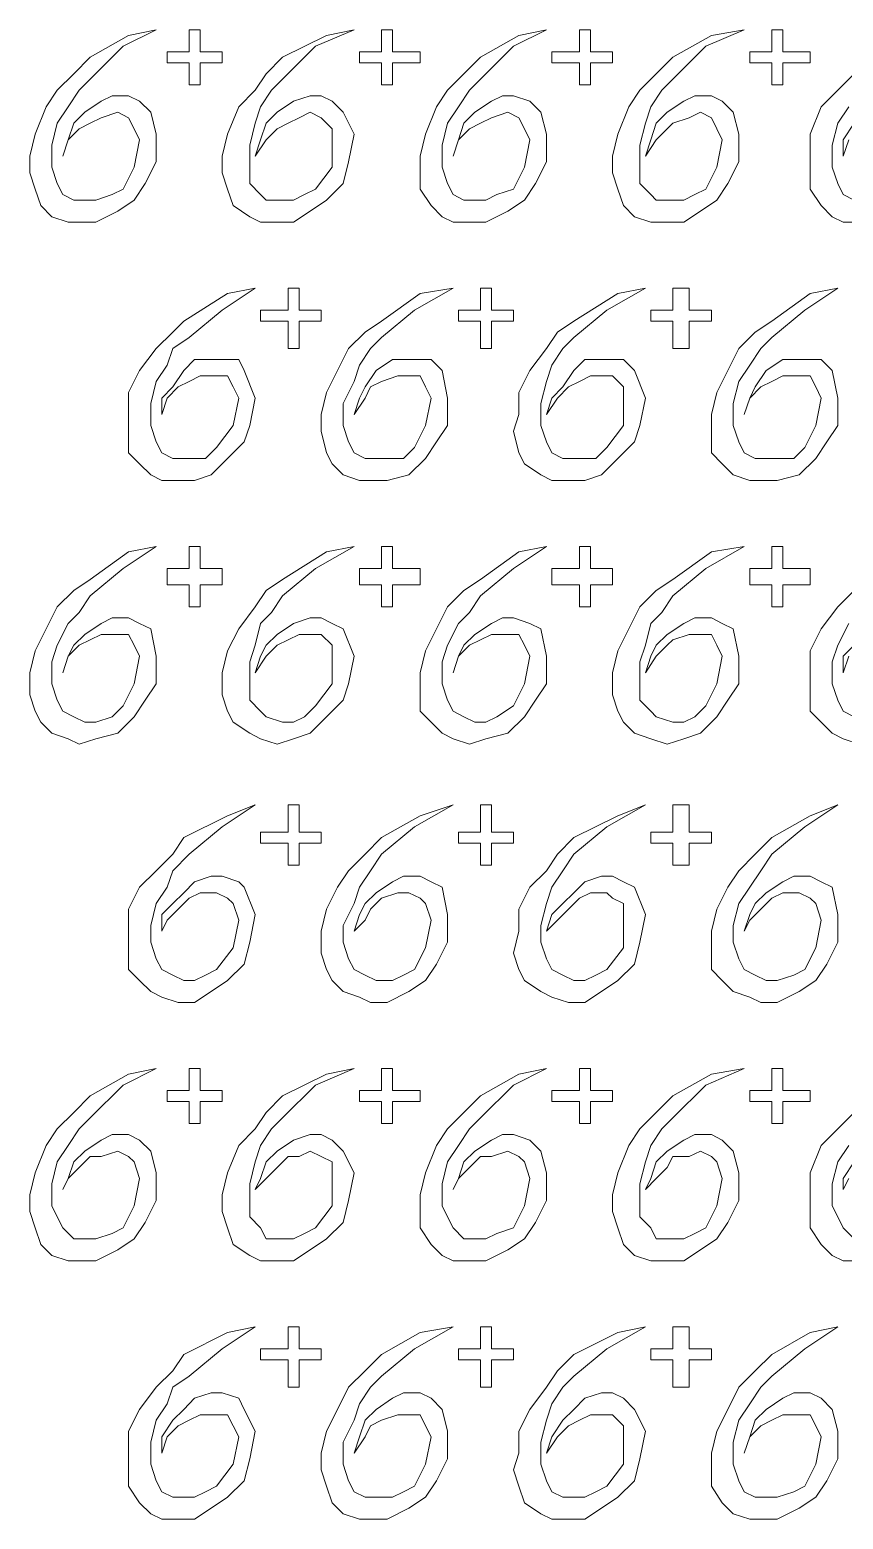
# Model space of a CAD drawing. Extents: x -66030 to 95157, y -13132 to 45879.
# Drawn here: x -8463 to -7885, y 25372 to 26431 of the extents above; entities that cross this region are included whole.
import ezdxf

# ---------------------------------------------------------------- set-up
doc = ezdxf.new("R2010")
doc.units = 0
doc.header["$LTSCALE"] = 100
doc.header["$MEASUREMENT"] = 0
doc.layers.get('0').update_dxf_attribs({"linetype": 'CONTINUOUS'})

msp = doc.modelspace()

# ---------------------------------------------------------------- linework, layer by layer
at = {"lineweight": 0}
for points in [[(-8439.4, 26340.8), (-8435.5, 26352.5), (-8427.7, 26360.3), (-8419.9, 26364.2), (-8412.1, 26368.1), (-8400.4, 26372.1), (-8392.6, 26368.1), (-8388.7, 26360.3), (-8384.8, 26352.5), (-8388.7, 26333), (-8396.5, 26317.4), (-8404.3, 26313.5), (-8416, 26309.6), (-8423.8, 26309.6), (-8431.6, 26309.6), (-8439.4, 26313.5), (-8443.3, 26321.3), (-8447.2, 26333), (-8447.2, 26348.6), (-8443.3, 26364.2), (-8435.5, 26376), (-8427.7, 26387.7), (-8419.9, 26395.5), (-8396.5, 26418.9), (-8373, 26430.6), (-8392.6, 26426.7), (-8419.9, 26411.1), (-8431.6, 26399.4), (-8443.3, 26387.7), (-8451.2, 26376), (-8459, 26356.4), (-8462.9, 26340.8), (-8462.9, 26329.1), (-8459, 26317.4), (-8455.1, 26305.7), (-8447.2, 26297.8), (-8435.5, 26293.9), (-8427.7, 26293.9), (-8416, 26293.9), (-8400.4, 26301.7), (-8388.7, 26309.6), (-8380.8, 26321.3), (-8373, 26336.9), (-8373, 26356.4), (-8376.9, 26372.1), (-8384.8, 26379.9), (-8392.6, 26383.8), (-8404.3, 26383.8), (-8412.1, 26379.9), (-8423.8, 26372.1), (-8431.6, 26364.2), (-8435.5, 26352.5), (-8439.4, 26340.8)], [(-8365.2, 26415), (-8357.4, 26415), (-8349.6, 26415), (-8349.6, 26422.8), (-8349.6, 26430.6), (-8345.7, 26430.6), (-8341.8, 26430.6), (-8341.8, 26422.8), (-8341.8, 26415), (-8334, 26415), (-8326.2, 26415), (-8326.2, 26411.1), (-8326.2, 26407.2), (-8334, 26407.2), (-8341.8, 26407.2), (-8341.8, 26399.4), (-8341.8, 26391.6), (-8345.7, 26391.6), (-8349.6, 26391.6), (-8349.6, 26399.4), (-8349.6, 26407.2), (-8357.4, 26407.2), (-8365.2, 26407.2), (-8365.2, 26411.1), (-8365.2, 26415)], [(-8302.7, 26340.8), (-8294.9, 26352.5), (-8287.1, 26360.3), (-8279.3, 26364.2), (-8271.5, 26368.1), (-8263.7, 26372.1), (-8255.9, 26368.1), (-8248, 26360.3), (-8248, 26352.5), (-8248, 26333), (-8259.8, 26317.4), (-8267.6, 26313.5), (-8275.4, 26309.6), (-8283.2, 26309.6), (-8294.9, 26309.6), (-8298.8, 26313.5), (-8306.6, 26321.3), (-8306.6, 26333), (-8306.6, 26348.6), (-8302.7, 26364.2), (-8298.8, 26376), (-8291, 26387.7), (-8283.2, 26395.5), (-8259.8, 26418.9), (-8232.4, 26430.6), (-8251.9, 26426.7), (-8283.2, 26411.1), (-8294.9, 26399.4), (-8302.7, 26387.7), (-8314.4, 26376), (-8322.3, 26356.4), (-8326.2, 26340.8), (-8326.2, 26329.1), (-8322.3, 26317.4), (-8318.3, 26305.7), (-8306.6, 26297.8), (-8298.8, 26293.9), (-8287.1, 26293.9), (-8275.4, 26293.9), (-8263.7, 26301.7), (-8251.9, 26309.6), (-8240.2, 26321.3), (-8236.3, 26336.9), (-8232.4, 26356.4), (-8240.2, 26372.1), (-8248, 26379.9), (-8255.9, 26383.8), (-8263.7, 26383.8), (-8275.4, 26379.9), (-8287.1, 26372.1), (-8294.9, 26364.2), (-8298.8, 26352.5), (-8302.7, 26340.8)], [(-8228.5, 26415), (-8220.7, 26415), (-8212.9, 26415), (-8212.9, 26422.8), (-8212.9, 26430.6), (-8209, 26430.6), (-8205.1, 26430.6), (-8205.1, 26422.8), (-8205.1, 26415), (-8193.4, 26415), (-8185.5, 26415), (-8185.5, 26411.1), (-8185.5, 26407.2), (-8193.4, 26407.2), (-8205.1, 26407.2), (-8205.1, 26399.4), (-8205.1, 26391.6), (-8209, 26391.6), (-8212.9, 26391.6), (-8212.9, 26399.4), (-8212.9, 26407.2), (-8220.7, 26407.2), (-8228.5, 26407.2), (-8228.5, 26411.1), (-8228.5, 26415)], [(-8162.1, 26340.8), (-8158.2, 26352.5), (-8150.4, 26360.3), (-8142.6, 26364.2), (-8134.8, 26368.1), (-8123.1, 26372.1), (-8115.2, 26368.1), (-8111.3, 26360.3), (-8107.4, 26352.5), (-8111.3, 26333), (-8119.1, 26317.4), (-8130.9, 26313.5), (-8138.7, 26309.6), (-8146.5, 26309.6), (-8154.3, 26309.6), (-8162.1, 26313.5), (-8166, 26321.3), (-8169.9, 26333), (-8169.9, 26348.6), (-8166, 26364.2), (-8158.2, 26376), (-8150.4, 26387.7), (-8142.6, 26395.5), (-8119.1, 26418.9), (-8095.7, 26430.6), (-8115.2, 26426.7), (-8142.6, 26411.1), (-8154.3, 26399.4), (-8166, 26387.7), (-8173.8, 26376), (-8181.6, 26356.4), (-8185.5, 26340.8), (-8185.5, 26329.1), (-8185.5, 26317.4), (-8177.7, 26305.7), (-8169.9, 26297.8), (-8162.1, 26293.9), (-8150.4, 26293.9), (-8138.7, 26293.9), (-8123.1, 26301.7), (-8111.3, 26309.6), (-8103.5, 26321.3), (-8095.7, 26336.9), (-8095.7, 26356.4), (-8099.6, 26372.1), (-8107.4, 26379.9), (-8119.1, 26383.8), (-8127, 26383.8), (-8134.8, 26379.9), (-8146.5, 26372.1), (-8154.3, 26364.2), (-8158.2, 26352.5), (-8162.1, 26340.8)], [(-8091.8, 26415), (-8080.1, 26415), (-8072.3, 26415), (-8072.3, 26422.8), (-8072.3, 26430.6), (-8068.4, 26430.6), (-8064.5, 26430.6), (-8064.5, 26422.8), (-8064.5, 26415), (-8056.6, 26415), (-8048.8, 26415), (-8048.8, 26411.1), (-8048.8, 26407.2), (-8056.6, 26407.2), (-8064.5, 26407.2), (-8064.5, 26399.4), (-8064.5, 26391.6), (-8068.4, 26391.6), (-8072.3, 26391.6), (-8072.3, 26399.4), (-8072.3, 26407.2), (-8080.1, 26407.2), (-8091.8, 26407.2), (-8091.8, 26411.1), (-8091.8, 26415)], [(-8025.4, 26340.8), (-8017.6, 26352.5), (-8009.8, 26360.3), (-8005.9, 26364.2), (-7994.2, 26368.1), (-7986.3, 26372.1), (-7978.5, 26368.1), (-7974.6, 26360.3), (-7970.7, 26352.5), (-7974.6, 26333), (-7982.4, 26317.4), (-7990.2, 26313.5), (-7998.1, 26309.6), (-8005.9, 26309.6), (-8017.6, 26309.6), (-8021.5, 26313.5), (-8029.3, 26321.3), (-8029.3, 26333), (-8029.3, 26348.6), (-8025.4, 26364.2), (-8021.5, 26376), (-8013.7, 26387.7), (-8005.9, 26395.5), (-7982.4, 26418.9), (-7955.1, 26430.6), (-7978.5, 26426.7), (-8005.9, 26411.1), (-8017.6, 26399.4), (-8029.3, 26387.7), (-8037.1, 26376), (-8044.9, 26356.4), (-8048.8, 26340.8), (-8048.8, 26329.1), (-8044.9, 26317.4), (-8041, 26305.7), (-8033.2, 26297.8), (-8021.5, 26293.9), (-8009.8, 26293.9), (-7998.1, 26293.9), (-7986.3, 26301.7), (-7974.6, 26309.6), (-7966.8, 26321.3), (-7959, 26336.9), (-7959, 26356.4), (-7962.9, 26372.1), (-7970.7, 26379.9), (-7978.5, 26383.8), (-7990.2, 26383.8), (-7998.1, 26379.9), (-8009.8, 26372.1), (-8017.6, 26364.2), (-8021.5, 26352.5), (-8025.4, 26340.8)], [(-7951.2, 26415), (-7943.4, 26415), (-7935.6, 26415), (-7935.6, 26422.8), (-7935.6, 26430.6), (-7931.7, 26430.6), (-7927.8, 26430.6), (-7927.8, 26422.8), (-7927.8, 26415), (-7919.9, 26415), (-7908.2, 26415), (-7908.2, 26411.1), (-7908.2, 26407.2), (-7919.9, 26407.2), (-7927.8, 26407.2), (-7927.8, 26399.4), (-7927.8, 26391.6), (-7931.7, 26391.6), (-7935.6, 26391.6), (-7935.6, 26399.4), (-7935.6, 26407.2), (-7943.4, 26407.2), (-7951.2, 26407.2), (-7951.2, 26411.1), (-7951.2, 26415)], [(-8369.1, 26157.2), (-8365.2, 26168.9), (-8357.4, 26176.8), (-8349.6, 26180.7), (-8341.8, 26184.6), (-8330.1, 26184.6), (-8322.3, 26184.6), (-8318.3, 26176.8), (-8314.4, 26168.9), (-8318.3, 26149.4), (-8330.1, 26133.8), (-8337.9, 26126), (-8345.7, 26126), (-8353.5, 26126), (-8361.3, 26126), (-8369.1, 26129.9), (-8373, 26137.7), (-8376.9, 26149.4), (-8376.9, 26165), (-8373, 26180.7), (-8365.2, 26192.4), (-8361.3, 26204.1), (-8349.6, 26211.9), (-8326.2, 26231.4), (-8302.7, 26247.1), (-8322.3, 26243.2), (-8353.5, 26223.6), (-8361.3, 26215.8), (-8373, 26204.1), (-8384.8, 26188.5), (-8392.6, 26172.9), (-8392.6, 26157.2), (-8392.6, 26145.5), (-8392.6, 26129.9), (-8384.8, 26122.1), (-8376.9, 26114.3), (-8369.1, 26110.4), (-8357.4, 26110.4), (-8345.7, 26110.4), (-8334, 26114.3), (-8322.3, 26126), (-8310.5, 26137.7), (-8306.6, 26149.4), (-8302.7, 26168.9), (-8310.5, 26188.5), (-8314.4, 26196.3), (-8326.2, 26196.3), (-8334, 26196.3), (-8345.7, 26196.3), (-8353.5, 26188.5), (-8361.3, 26176.8), (-8369.1, 26168.9), (-8369.1, 26157.2)], [(-8298.8, 26231.4), (-8291, 26231.4), (-8279.3, 26231.4), (-8279.3, 26239.3), (-8279.3, 26247.1), (-8275.4, 26247.1), (-8271.5, 26247.1), (-8271.5, 26239.3), (-8271.5, 26231.4), (-8263.7, 26231.4), (-8255.9, 26231.4), (-8255.9, 26227.5), (-8255.9, 26223.6), (-8263.7, 26223.6), (-8271.5, 26223.6), (-8271.5, 26211.9), (-8271.5, 26204.1), (-8275.4, 26204.1), (-8279.3, 26204.1), (-8279.3, 26211.9), (-8279.3, 26223.6), (-8291, 26223.6), (-8298.8, 26223.6), (-8298.8, 26227.5), (-8298.8, 26231.4)], [(-8232.4, 26157.2), (-8224.6, 26168.9), (-8220.7, 26176.8), (-8212.9, 26180.7), (-8201.2, 26184.6), (-8193.4, 26184.6), (-8185.5, 26184.6), (-8181.6, 26176.8), (-8177.7, 26168.9), (-8181.6, 26149.4), (-8189.5, 26133.8), (-8197.3, 26126), (-8205.1, 26126), (-8216.8, 26126), (-8224.6, 26126), (-8232.4, 26129.9), (-8236.3, 26137.7), (-8240.2, 26149.4), (-8240.2, 26165), (-8232.4, 26180.7), (-8228.5, 26192.4), (-8220.7, 26204.1), (-8212.9, 26211.9), (-8189.5, 26231.4), (-8162.1, 26247.1), (-8185.5, 26243.2), (-8212.9, 26223.6), (-8224.6, 26215.8), (-8236.3, 26204.1), (-8244.1, 26188.5), (-8251.9, 26172.9), (-8255.9, 26157.2), (-8255.9, 26145.5), (-8251.9, 26129.9), (-8248, 26122.1), (-8240.2, 26114.3), (-8228.5, 26110.4), (-8220.7, 26110.4), (-8209, 26110.4), (-8193.4, 26114.3), (-8181.6, 26126), (-8173.8, 26137.7), (-8166, 26149.4), (-8166, 26168.9), (-8169.9, 26188.5), (-8177.7, 26196.3), (-8185.5, 26196.3), (-8197.3, 26196.3), (-8205.1, 26196.3), (-8216.8, 26188.5), (-8224.6, 26176.8), (-8228.5, 26168.9), (-8232.4, 26157.2)], [(-8158.2, 26231.4), (-8150.4, 26231.4), (-8142.6, 26231.4), (-8142.6, 26239.3), (-8142.6, 26247.1), (-8138.7, 26247.1), (-8134.8, 26247.1), (-8134.8, 26239.3), (-8134.8, 26231.4), (-8127, 26231.4), (-8119.1, 26231.4), (-8119.1, 26227.5), (-8119.1, 26223.6), (-8127, 26223.6), (-8134.8, 26223.6), (-8134.8, 26211.9), (-8134.8, 26204.1), (-8138.7, 26204.1), (-8142.6, 26204.1), (-8142.6, 26211.9), (-8142.6, 26223.6), (-8150.4, 26223.6), (-8158.2, 26223.6), (-8158.2, 26227.5), (-8158.2, 26231.4)], [(-8095.7, 26157.2), (-8087.9, 26168.9), (-8080.1, 26176.8), (-8072.3, 26180.7), (-8064.5, 26184.6), (-8052.7, 26184.6), (-8048.8, 26184.6), (-8041, 26176.8), (-8041, 26168.9), (-8041, 26149.4), (-8052.7, 26133.8), (-8060.6, 26126), (-8068.4, 26126), (-8076.2, 26126), (-8084, 26126), (-8091.8, 26129.9), (-8095.7, 26137.7), (-8099.6, 26149.4), (-8099.6, 26165), (-8095.7, 26180.7), (-8091.8, 26192.4), (-8084, 26204.1), (-8076.2, 26211.9), (-8052.7, 26231.4), (-8025.4, 26247.1), (-8044.9, 26243.2), (-8076.2, 26223.6), (-8087.9, 26215.8), (-8095.7, 26204.1), (-8107.4, 26188.5), (-8115.2, 26172.9), (-8115.2, 26157.2), (-8119.1, 26145.5), (-8115.2, 26129.9), (-8111.3, 26122.1), (-8099.6, 26114.3), (-8091.8, 26110.4), (-8080.1, 26110.4), (-8068.4, 26110.4), (-8056.6, 26114.3), (-8044.9, 26126), (-8033.2, 26137.7), (-8029.3, 26149.4), (-8025.4, 26168.9), (-8033.2, 26188.5), (-8041, 26196.3), (-8048.8, 26196.3), (-8056.6, 26196.3), (-8068.4, 26196.3), (-8076.2, 26188.5), (-8084, 26176.8), (-8091.8, 26168.9), (-8095.7, 26157.2)], [(-8021.5, 26231.4), (-8013.7, 26231.4), (-8005.9, 26231.4), (-8005.9, 26239.3), (-8005.9, 26247.1), (-8002, 26247.1), (-7994.2, 26247.1), (-7994.2, 26239.3), (-7994.2, 26231.4), (-7986.3, 26231.4), (-7978.5, 26231.4), (-7978.5, 26227.5), (-7978.5, 26223.6), (-7986.3, 26223.6), (-7994.2, 26223.6), (-7994.2, 26211.9), (-7994.2, 26204.1), (-8002, 26204.1), (-8005.9, 26204.1), (-8005.9, 26211.9), (-8005.9, 26223.6), (-8013.7, 26223.6), (-8021.5, 26223.6), (-8021.5, 26227.5), (-8021.5, 26231.4)], [(-7955.1, 26157.2), (-7951.2, 26168.9), (-7943.4, 26176.8), (-7935.6, 26180.7), (-7927.8, 26184.6), (-7916, 26184.6), (-7908.2, 26184.6), (-7904.3, 26176.8), (-7900.4, 26168.9), (-7904.3, 26149.4), (-7912.1, 26133.8), (-7919.9, 26126), (-7931.7, 26126), (-7939.5, 26126), (-7947.3, 26126), (-7955.1, 26129.9), (-7959, 26137.7), (-7962.9, 26149.4), (-7962.9, 26165), (-7959, 26180.7), (-7951.2, 26192.4), (-7943.4, 26204.1), (-7935.6, 26211.9), (-7912.1, 26231.4), (-7888.7, 26247.1), (-7908.2, 26243.2), (-7935.6, 26223.6), (-7947.3, 26215.8), (-7959, 26204.1), (-7966.8, 26188.5), (-7974.6, 26172.9), (-7978.5, 26157.2), (-7978.5, 26145.5), (-7978.5, 26129.9), (-7970.7, 26122.1), (-7962.9, 26114.3), (-7951.2, 26110.4), (-7943.4, 26110.4), (-7931.7, 26110.4), (-7916, 26114.3), (-7904.3, 26126), (-7896.5, 26137.7), (-7888.7, 26149.4), (-7888.7, 26168.9), (-7892.6, 26188.5), (-7900.4, 26196.3), (-7908.2, 26196.3), (-7919.9, 26196.3), (-7927.8, 26196.3), (-7939.5, 26188.5), (-7947.3, 26176.8), (-7951.2, 26168.9), (-7955.1, 26157.2)], [(-8439.4, 25973.6), (-8435.5, 25985.4), (-8427.7, 25993.2), (-8419.9, 25997.1), (-8412.1, 26001), (-8400.4, 26001), (-8392.6, 26001), (-8388.7, 25993.2), (-8384.8, 25985.4), (-8388.7, 25965.8), (-8396.5, 25950.2), (-8404.3, 25942.4), (-8416, 25938.5), (-8423.8, 25938.5), (-8431.6, 25942.4), (-8439.4, 25946.3), (-8443.3, 25954.1), (-8447.2, 25965.8), (-8447.2, 25981.5), (-8443.3, 25993.2), (-8435.5, 26008.8), (-8427.7, 26016.6), (-8419.9, 26028.3), (-8396.5, 26047.9), (-8373, 26063.5), (-8392.6, 26059.6), (-8419.9, 26040), (-8431.6, 26032.2), (-8443.3, 26020.5), (-8451.2, 26004.9), (-8459, 25989.3), (-8462.9, 25973.6), (-8462.9, 25958), (-8459, 25946.3), (-8455.1, 25938.5), (-8447.2, 25930.7), (-8435.5, 25926.8), (-8427.7, 25922.9), (-8416, 25926.8), (-8400.4, 25930.7), (-8388.7, 25942.4), (-8380.8, 25954.1), (-8373, 25965.8), (-8373, 25985.4), (-8376.9, 26004.9), (-8384.8, 26008.8), (-8392.6, 26012.7), (-8404.3, 26012.7), (-8412.1, 26008.8), (-8423.8, 26001), (-8431.6, 25993.2), (-8435.5, 25985.4), (-8439.4, 25973.6)], [(-8365.2, 26047.9), (-8357.4, 26047.9), (-8349.6, 26047.9), (-8349.6, 26055.7), (-8349.6, 26063.5), (-8345.7, 26063.5), (-8341.8, 26063.5), (-8341.8, 26055.7), (-8341.8, 26047.9), (-8334, 26047.9), (-8326.2, 26047.9), (-8326.2, 26040), (-8326.2, 26036.1), (-8334, 26036.1), (-8341.8, 26036.1), (-8341.8, 26028.3), (-8341.8, 26020.5), (-8345.7, 26020.5), (-8349.6, 26020.5), (-8349.6, 26028.3), (-8349.6, 26036.1), (-8357.4, 26036.1), (-8365.2, 26036.1), (-8365.2, 26040), (-8365.2, 26047.9)], [(-8302.7, 25973.6), (-8294.9, 25985.4), (-8287.1, 25993.2), (-8279.3, 25997.1), (-8271.5, 26001), (-8263.7, 26001), (-8255.9, 26001), (-8248, 25993.2), (-8248, 25985.4), (-8248, 25965.8), (-8259.8, 25950.2), (-8267.6, 25942.4), (-8275.4, 25938.5), (-8283.2, 25938.5), (-8294.9, 25942.4), (-8298.8, 25946.3), (-8306.6, 25954.1), (-8306.6, 25965.8), (-8306.6, 25981.5), (-8302.7, 25993.2), (-8298.8, 26008.8), (-8291, 26016.6), (-8283.2, 26028.3), (-8259.8, 26047.9), (-8232.4, 26063.5), (-8251.9, 26059.6), (-8283.2, 26040), (-8294.9, 26032.2), (-8302.7, 26020.5), (-8314.4, 26004.9), (-8322.3, 25989.3), (-8326.2, 25973.6), (-8326.2, 25958), (-8322.3, 25946.3), (-8318.3, 25938.5), (-8306.6, 25930.7), (-8298.8, 25926.8), (-8287.1, 25922.9), (-8275.4, 25926.8), (-8263.7, 25930.7), (-8251.9, 25942.4), (-8240.2, 25954.1), (-8236.3, 25965.8), (-8232.4, 25985.4), (-8240.2, 26004.9), (-8248, 26008.8), (-8255.9, 26012.7), (-8263.7, 26012.7), (-8275.4, 26008.8), (-8287.1, 26001), (-8294.9, 25993.2), (-8298.8, 25985.4), (-8302.7, 25973.6)], [(-8228.5, 26047.9), (-8220.7, 26047.9), (-8212.9, 26047.9), (-8212.9, 26055.7), (-8212.9, 26063.5), (-8209, 26063.5), (-8205.1, 26063.5), (-8205.1, 26055.7), (-8205.1, 26047.9), (-8193.4, 26047.9), (-8185.5, 26047.9), (-8185.5, 26040), (-8185.5, 26036.1), (-8193.4, 26036.1), (-8205.1, 26036.1), (-8205.1, 26028.3), (-8205.1, 26020.5), (-8209, 26020.5), (-8212.9, 26020.5), (-8212.9, 26028.3), (-8212.9, 26036.1), (-8220.7, 26036.1), (-8228.5, 26036.1), (-8228.5, 26040), (-8228.5, 26047.9)], [(-8162.1, 25973.6), (-8158.2, 25985.4), (-8150.4, 25993.2), (-8142.6, 25997.1), (-8134.8, 26001), (-8123.1, 26001), (-8115.2, 26001), (-8111.3, 25993.2), (-8107.4, 25985.4), (-8111.3, 25965.8), (-8119.1, 25950.2), (-8130.9, 25942.4), (-8138.7, 25938.5), (-8146.5, 25938.5), (-8154.3, 25942.4), (-8162.1, 25946.3), (-8166, 25954.1), (-8169.9, 25965.8), (-8169.9, 25981.5), (-8166, 25993.2), (-8158.2, 26008.8), (-8150.4, 26016.6), (-8142.6, 26028.3), (-8119.1, 26047.9), (-8095.7, 26063.5), (-8115.2, 26059.6), (-8142.6, 26040), (-8154.3, 26032.2), (-8166, 26020.5), (-8173.8, 26004.9), (-8181.6, 25989.3), (-8185.5, 25973.6), (-8185.5, 25958), (-8185.5, 25946.3), (-8177.7, 25938.5), (-8169.9, 25930.7), (-8162.1, 25926.8), (-8150.4, 25922.9), (-8138.7, 25926.8), (-8123.1, 25930.7), (-8111.3, 25942.4), (-8103.5, 25954.1), (-8095.7, 25965.8), (-8095.7, 25985.4), (-8099.6, 26004.9), (-8107.4, 26008.8), (-8119.1, 26012.7), (-8127, 26012.7), (-8134.8, 26008.8), (-8146.5, 26001), (-8154.3, 25993.2), (-8158.2, 25985.4), (-8162.1, 25973.6)], [(-8091.8, 26047.9), (-8080.1, 26047.9), (-8072.3, 26047.9), (-8072.3, 26055.7), (-8072.3, 26063.5), (-8068.4, 26063.5), (-8064.5, 26063.5), (-8064.5, 26055.7), (-8064.5, 26047.9), (-8056.6, 26047.9), (-8048.8, 26047.9), (-8048.8, 26040), (-8048.8, 26036.1), (-8056.6, 26036.1), (-8064.5, 26036.1), (-8064.5, 26028.3), (-8064.5, 26020.5), (-8068.4, 26020.5), (-8072.3, 26020.5), (-8072.3, 26028.3), (-8072.3, 26036.1), (-8080.1, 26036.1), (-8091.8, 26036.1), (-8091.8, 26040), (-8091.8, 26047.9)], [(-8025.4, 25973.6), (-8017.6, 25985.4), (-8009.8, 25993.2), (-8005.9, 25997.1), (-7994.2, 26001), (-7986.3, 26001), (-7978.5, 26001), (-7974.6, 25993.2), (-7970.7, 25985.4), (-7974.6, 25965.8), (-7982.4, 25950.2), (-7990.2, 25942.4), (-7998.1, 25938.5), (-8005.9, 25938.5), (-8017.6, 25942.4), (-8021.5, 25946.3), (-8029.3, 25954.1), (-8029.3, 25965.8), (-8029.3, 25981.5), (-8025.4, 25993.2), (-8021.5, 26008.8), (-8013.7, 26016.6), (-8005.9, 26028.3), (-7982.4, 26047.9), (-7955.1, 26063.5), (-7978.5, 26059.6), (-8005.9, 26040), (-8017.6, 26032.2), (-8029.3, 26020.5), (-8037.1, 26004.9), (-8044.9, 25989.3), (-8048.8, 25973.6), (-8048.8, 25958), (-8044.9, 25946.3), (-8041, 25938.5), (-8033.2, 25930.7), (-8021.5, 25926.8), (-8009.8, 25922.9), (-7998.1, 25926.8), (-7986.3, 25930.7), (-7974.6, 25942.4), (-7966.8, 25954.1), (-7959, 25965.8), (-7959, 25985.4), (-7962.9, 26004.9), (-7970.7, 26008.8), (-7978.5, 26012.7), (-7990.2, 26012.7), (-7998.1, 26008.8), (-8009.8, 26001), (-8017.6, 25993.2), (-8021.5, 25985.4), (-8025.4, 25973.6)], [(-7951.2, 26047.9), (-7943.4, 26047.9), (-7935.6, 26047.9), (-7935.6, 26055.7), (-7935.6, 26063.5), (-7931.7, 26063.5), (-7927.8, 26063.5), (-7927.8, 26055.7), (-7927.8, 26047.9), (-7919.9, 26047.9), (-7908.2, 26047.9), (-7908.2, 26040), (-7908.2, 26036.1), (-7919.9, 26036.1), (-7927.8, 26036.1), (-7927.8, 26028.3), (-7927.8, 26020.5), (-7931.7, 26020.5), (-7935.6, 26020.5), (-7935.6, 26028.3), (-7935.6, 26036.1), (-7943.4, 26036.1), (-7951.2, 26036.1), (-7951.2, 26040), (-7951.2, 26047.9)], [(-8369.1, 25790.1), (-8365.2, 25797.9), (-8357.4, 25805.7), (-8349.6, 25813.5), (-8341.8, 25817.4), (-8330.1, 25817.4), (-8322.3, 25813.5), (-8318.3, 25809.6), (-8314.4, 25797.9), (-8318.3, 25778.3), (-8330.1, 25762.7), (-8337.9, 25758.8), (-8345.7, 25754.9), (-8353.5, 25754.9), (-8361.3, 25758.8), (-8369.1, 25762.7), (-8373, 25770.5), (-8376.9, 25782.3), (-8376.9, 25794), (-8373, 25809.6), (-8365.2, 25821.3), (-8361.3, 25833), (-8349.6, 25844.7), (-8326.2, 25864.3), (-8302.7, 25879.9), (-8322.3, 25872.1), (-8353.5, 25856.5), (-8361.3, 25844.7), (-8373, 25833), (-8384.8, 25821.3), (-8392.6, 25805.7), (-8392.6, 25790.1), (-8392.6, 25774.4), (-8392.6, 25762.7), (-8384.8, 25754.9), (-8376.9, 25747.1), (-8369.1, 25743.2), (-8357.4, 25739.3), (-8345.7, 25739.3), (-8334, 25747.1), (-8322.3, 25754.9), (-8310.5, 25766.6), (-8306.6, 25782.3), (-8302.7, 25801.8), (-8310.5, 25821.3), (-8314.4, 25825.2), (-8326.2, 25829.1), (-8334, 25829.1), (-8345.7, 25825.2), (-8353.5, 25817.4), (-8361.3, 25809.6), (-8369.1, 25801.8), (-8369.1, 25790.1)], [(-8298.8, 25860.4), (-8291, 25860.4), (-8279.3, 25860.4), (-8279.3, 25872.1), (-8279.3, 25879.9), (-8275.4, 25879.9), (-8271.5, 25879.9), (-8271.5, 25872.1), (-8271.5, 25860.4), (-8263.7, 25860.4), (-8255.9, 25860.4), (-8255.9, 25856.5), (-8255.9, 25852.6), (-8263.7, 25852.6), (-8271.5, 25852.6), (-8271.5, 25844.7), (-8271.5, 25836.9), (-8275.4, 25836.9), (-8279.3, 25836.9), (-8279.3, 25844.7), (-8279.3, 25852.6), (-8291, 25852.6), (-8298.8, 25852.6), (-8298.8, 25856.5), (-8298.8, 25860.4)], [(-8232.4, 25790.1), (-8224.6, 25797.9), (-8220.7, 25805.7), (-8212.9, 25813.5), (-8201.2, 25817.4), (-8193.4, 25817.4), (-8185.5, 25813.5), (-8181.6, 25809.6), (-8177.7, 25797.9), (-8181.6, 25778.3), (-8189.5, 25762.7), (-8197.3, 25758.8), (-8205.1, 25754.9), (-8216.8, 25754.9), (-8224.6, 25758.8), (-8232.4, 25762.7), (-8236.3, 25770.5), (-8240.2, 25782.3), (-8240.2, 25794), (-8232.4, 25809.6), (-8228.5, 25821.3), (-8220.7, 25833), (-8212.9, 25844.7), (-8189.5, 25864.3), (-8162.1, 25879.9), (-8185.5, 25872.1), (-8212.9, 25856.5), (-8224.6, 25844.7), (-8236.3, 25833), (-8244.1, 25821.3), (-8251.9, 25805.7), (-8255.9, 25790.1), (-8255.9, 25774.4), (-8251.9, 25762.7), (-8248, 25754.9), (-8240.2, 25747.1), (-8228.5, 25743.2), (-8220.7, 25739.3), (-8209, 25739.3), (-8193.4, 25747.1), (-8181.6, 25754.9), (-8173.8, 25766.6), (-8166, 25782.3), (-8166, 25801.8), (-8169.9, 25821.3), (-8177.7, 25825.2), (-8185.5, 25829.1), (-8197.3, 25829.1), (-8205.1, 25825.2), (-8216.8, 25817.4), (-8224.6, 25809.6), (-8228.5, 25801.8), (-8232.4, 25790.1)], [(-8158.2, 25860.4), (-8150.4, 25860.4), (-8142.6, 25860.4), (-8142.6, 25872.1), (-8142.6, 25879.9), (-8138.7, 25879.9), (-8134.8, 25879.9), (-8134.8, 25872.1), (-8134.8, 25860.4), (-8127, 25860.4), (-8119.1, 25860.4), (-8119.1, 25856.5), (-8119.1, 25852.6), (-8127, 25852.6), (-8134.8, 25852.6), (-8134.8, 25844.7), (-8134.8, 25836.9), (-8138.7, 25836.9), (-8142.6, 25836.9), (-8142.6, 25844.7), (-8142.6, 25852.6), (-8150.4, 25852.6), (-8158.2, 25852.6), (-8158.2, 25856.5), (-8158.2, 25860.4)], [(-8095.7, 25790.1), (-8087.9, 25797.9), (-8080.1, 25805.7), (-8072.3, 25813.5), (-8064.5, 25817.4), (-8052.7, 25817.4), (-8048.8, 25813.5), (-8041, 25809.6), (-8041, 25797.9), (-8041, 25778.3), (-8052.7, 25762.7), (-8060.6, 25758.8), (-8068.4, 25754.9), (-8076.2, 25754.9), (-8084, 25758.8), (-8091.8, 25762.7), (-8095.7, 25770.5), (-8099.6, 25782.3), (-8099.6, 25794), (-8095.7, 25809.6), (-8091.8, 25821.3), (-8084, 25833), (-8076.2, 25844.7), (-8052.7, 25864.3), (-8025.4, 25879.9), (-8044.9, 25872.1), (-8076.2, 25856.5), (-8087.9, 25844.7), (-8095.7, 25833), (-8107.4, 25821.3), (-8115.2, 25805.7), (-8115.2, 25790.1), (-8119.1, 25774.4), (-8115.2, 25762.7), (-8111.3, 25754.9), (-8099.6, 25747.1), (-8091.8, 25743.2), (-8080.1, 25739.3), (-8068.4, 25739.3), (-8056.6, 25747.1), (-8044.9, 25754.9), (-8033.2, 25766.6), (-8029.3, 25782.3), (-8025.4, 25801.8), (-8033.2, 25821.3), (-8041, 25825.2), (-8048.8, 25829.1), (-8056.6, 25829.1), (-8068.4, 25825.2), (-8076.2, 25817.4), (-8084, 25809.6), (-8091.8, 25801.8), (-8095.7, 25790.1)], [(-8021.5, 25860.4), (-8013.7, 25860.4), (-8005.9, 25860.4), (-8005.9, 25872.1), (-8005.9, 25879.9), (-8002, 25879.9), (-7994.2, 25879.9), (-7994.2, 25872.1), (-7994.2, 25860.4), (-7986.3, 25860.4), (-7978.5, 25860.4), (-7978.5, 25856.5), (-7978.5, 25852.6), (-7986.3, 25852.6), (-7994.2, 25852.6), (-7994.2, 25844.7), (-7994.2, 25836.9), (-8002, 25836.9), (-8005.9, 25836.9), (-8005.9, 25844.7), (-8005.9, 25852.6), (-8013.7, 25852.6), (-8021.5, 25852.6), (-8021.5, 25856.5), (-8021.5, 25860.4)], [(-7955.1, 25790.1), (-7951.2, 25797.9), (-7943.4, 25805.7), (-7935.6, 25813.5), (-7927.8, 25817.4), (-7916, 25817.4), (-7908.2, 25813.5), (-7904.3, 25809.6), (-7900.4, 25797.9), (-7904.3, 25778.3), (-7912.1, 25762.7), (-7919.9, 25758.8), (-7931.7, 25754.9), (-7939.5, 25754.9), (-7947.3, 25758.8), (-7955.1, 25762.7), (-7959, 25770.5), (-7962.9, 25782.3), (-7962.9, 25794), (-7959, 25809.6), (-7951.2, 25821.3), (-7943.4, 25833), (-7935.6, 25844.7), (-7912.1, 25864.3), (-7888.7, 25879.9), (-7908.2, 25872.1), (-7935.6, 25856.5), (-7947.3, 25844.7), (-7959, 25833), (-7966.8, 25821.3), (-7974.6, 25805.7), (-7978.5, 25790.1), (-7978.5, 25774.4), (-7978.5, 25762.7), (-7970.7, 25754.9), (-7962.9, 25747.1), (-7951.2, 25743.2), (-7943.4, 25739.3), (-7931.7, 25739.3), (-7916, 25747.1), (-7904.3, 25754.9), (-7896.5, 25766.6), (-7888.7, 25782.3), (-7888.7, 25801.8), (-7892.6, 25821.3), (-7900.4, 25825.2), (-7908.2, 25829.1), (-7919.9, 25829.1), (-7927.8, 25825.2), (-7939.5, 25817.4), (-7947.3, 25809.6), (-7951.2, 25801.8), (-7955.1, 25790.1)], [(-8439.4, 25606.5), (-8435.5, 25614.3), (-8427.7, 25622.1), (-8419.9, 25629.9), (-8412.1, 25629.9), (-8400.4, 25633.8), (-8392.6, 25629.9), (-8388.7, 25626), (-8384.8, 25614.3), (-8388.7, 25594.8), (-8396.5, 25579.1), (-8404.3, 25575.2), (-8416, 25571.3), (-8423.8, 25571.3), (-8431.6, 25571.3), (-8439.4, 25579.1), (-8443.3, 25587), (-8447.2, 25594.8), (-8447.2, 25610.4), (-8443.3, 25626), (-8435.5, 25637.7), (-8427.7, 25649.5), (-8419.9, 25657.3), (-8396.5, 25680.7), (-8373, 25692.4), (-8392.6, 25688.5), (-8419.9, 25672.9), (-8431.6, 25661.2), (-8443.3, 25649.5), (-8451.2, 25637.7), (-8459, 25618.2), (-8462.9, 25602.6), (-8462.9, 25590.9), (-8459, 25579.1), (-8455.1, 25567.4), (-8447.2, 25559.6), (-8435.5, 25555.7), (-8427.7, 25555.7), (-8416, 25555.7), (-8400.4, 25563.5), (-8388.7, 25571.3), (-8380.8, 25583), (-8373, 25598.7), (-8373, 25618.2), (-8376.9, 25633.8), (-8384.8, 25641.6), (-8392.6, 25645.5), (-8404.3, 25645.5), (-8412.1, 25641.6), (-8423.8, 25633.8), (-8431.6, 25626), (-8435.5, 25614.3), (-8439.4, 25606.5)], [(-8365.2, 25676.8), (-8357.4, 25676.8), (-8349.6, 25676.8), (-8349.6, 25684.6), (-8349.6, 25692.4), (-8345.7, 25692.4), (-8341.8, 25692.4), (-8341.8, 25684.6), (-8341.8, 25676.8), (-8334, 25676.8), (-8326.2, 25676.8), (-8326.2, 25672.9), (-8326.2, 25669), (-8334, 25669), (-8341.8, 25669), (-8341.8, 25661.2), (-8341.8, 25653.4), (-8345.7, 25653.4), (-8349.6, 25653.4), (-8349.6, 25661.2), (-8349.6, 25669), (-8357.4, 25669), (-8365.2, 25669), (-8365.2, 25672.9), (-8365.2, 25676.8)], [(-8302.7, 25606.5), (-8294.9, 25614.3), (-8287.1, 25622.1), (-8279.3, 25629.9), (-8271.5, 25629.9), (-8263.7, 25633.8), (-8255.9, 25629.9), (-8248, 25626), (-8248, 25614.3), (-8248, 25594.8), (-8259.8, 25579.1), (-8267.6, 25575.2), (-8275.4, 25571.3), (-8283.2, 25571.3), (-8294.9, 25571.3), (-8298.8, 25579.1), (-8306.6, 25587), (-8306.6, 25594.8), (-8306.6, 25610.4), (-8302.7, 25626), (-8298.8, 25637.7), (-8291, 25649.5), (-8283.2, 25657.3), (-8259.8, 25680.7), (-8232.4, 25692.4), (-8251.9, 25688.5), (-8283.2, 25672.9), (-8294.9, 25661.2), (-8302.7, 25649.5), (-8314.4, 25637.7), (-8322.3, 25618.2), (-8326.2, 25602.6), (-8326.2, 25590.9), (-8322.3, 25579.1), (-8318.3, 25567.4), (-8306.6, 25559.6), (-8298.8, 25555.7), (-8287.1, 25555.7), (-8275.4, 25555.7), (-8263.7, 25563.5), (-8251.9, 25571.3), (-8240.2, 25583), (-8236.3, 25598.7), (-8232.4, 25618.2), (-8240.2, 25633.8), (-8248, 25641.6), (-8255.9, 25645.5), (-8263.7, 25645.5), (-8275.4, 25641.6), (-8287.1, 25633.8), (-8294.9, 25626), (-8298.8, 25614.3), (-8302.7, 25606.5)], [(-8228.5, 25676.8), (-8220.7, 25676.8), (-8212.9, 25676.8), (-8212.9, 25684.6), (-8212.9, 25692.4), (-8209, 25692.4), (-8205.1, 25692.4), (-8205.1, 25684.6), (-8205.1, 25676.8), (-8193.4, 25676.8), (-8185.5, 25676.8), (-8185.5, 25672.9), (-8185.5, 25669), (-8193.4, 25669), (-8205.1, 25669), (-8205.1, 25661.2), (-8205.1, 25653.4), (-8209, 25653.4), (-8212.9, 25653.4), (-8212.9, 25661.2), (-8212.9, 25669), (-8220.7, 25669), (-8228.5, 25669), (-8228.5, 25672.9), (-8228.5, 25676.8)], [(-8162.1, 25606.5), (-8158.2, 25614.3), (-8150.4, 25622.1), (-8142.6, 25629.9), (-8134.8, 25629.9), (-8123.1, 25633.8), (-8115.2, 25629.9), (-8111.3, 25626), (-8107.4, 25614.3), (-8111.3, 25594.8), (-8119.1, 25579.1), (-8130.9, 25575.2), (-8138.7, 25571.3), (-8146.5, 25571.3), (-8154.3, 25571.3), (-8162.1, 25579.1), (-8166, 25587), (-8169.9, 25594.8), (-8169.9, 25610.4), (-8166, 25626), (-8158.2, 25637.7), (-8150.4, 25649.5), (-8142.6, 25657.3), (-8119.1, 25680.7), (-8095.7, 25692.4), (-8115.2, 25688.5), (-8142.6, 25672.9), (-8154.3, 25661.2), (-8166, 25649.5), (-8173.8, 25637.7), (-8181.6, 25618.2), (-8185.5, 25602.6), (-8185.5, 25590.9), (-8185.5, 25579.1), (-8177.7, 25567.4), (-8169.9, 25559.6), (-8162.1, 25555.7), (-8150.4, 25555.7), (-8138.7, 25555.7), (-8123.1, 25563.5), (-8111.3, 25571.3), (-8103.5, 25583), (-8095.7, 25598.7), (-8095.7, 25618.2), (-8099.6, 25633.8), (-8107.4, 25641.6), (-8119.1, 25645.5), (-8127, 25645.5), (-8134.8, 25641.6), (-8146.5, 25633.8), (-8154.3, 25626), (-8158.2, 25614.3), (-8162.1, 25606.5)], [(-8091.8, 25676.8), (-8080.1, 25676.8), (-8072.3, 25676.8), (-8072.3, 25684.6), (-8072.3, 25692.4), (-8068.4, 25692.4), (-8064.5, 25692.4), (-8064.5, 25684.6), (-8064.5, 25676.8), (-8056.6, 25676.8), (-8048.8, 25676.8), (-8048.8, 25672.9), (-8048.8, 25669), (-8056.6, 25669), (-8064.5, 25669), (-8064.5, 25661.2), (-8064.5, 25653.4), (-8068.4, 25653.4), (-8072.3, 25653.4), (-8072.3, 25661.2), (-8072.3, 25669), (-8080.1, 25669), (-8091.8, 25669), (-8091.8, 25672.9), (-8091.8, 25676.8)], [(-8025.4, 25606.5), (-8017.6, 25614.3), (-8009.8, 25622.1), (-8005.9, 25629.9), (-7994.2, 25629.9), (-7986.3, 25633.8), (-7978.5, 25629.9), (-7974.6, 25626), (-7970.7, 25614.3), (-7974.6, 25594.8), (-7982.4, 25579.1), (-7990.2, 25575.2), (-7998.1, 25571.3), (-8005.9, 25571.3), (-8017.6, 25571.3), (-8021.5, 25579.1), (-8029.3, 25587), (-8029.3, 25594.8), (-8029.3, 25610.4), (-8025.4, 25626), (-8021.5, 25637.7), (-8013.7, 25649.5), (-8005.9, 25657.3), (-7982.4, 25680.7), (-7955.1, 25692.4), (-7978.5, 25688.5), (-8005.9, 25672.9), (-8017.6, 25661.2), (-8029.3, 25649.5), (-8037.1, 25637.7), (-8044.9, 25618.2), (-8048.8, 25602.6), (-8048.8, 25590.9), (-8044.9, 25579.1), (-8041, 25567.4), (-8033.2, 25559.6), (-8021.5, 25555.7), (-8009.8, 25555.7), (-7998.1, 25555.7), (-7986.3, 25563.5), (-7974.6, 25571.3), (-7966.8, 25583), (-7959, 25598.7), (-7959, 25618.2), (-7962.9, 25633.8), (-7970.7, 25641.6), (-7978.5, 25645.5), (-7990.2, 25645.5), (-7998.1, 25641.6), (-8009.8, 25633.8), (-8017.6, 25626), (-8021.5, 25614.3), (-8025.4, 25606.5)], [(-7951.2, 25676.8), (-7943.4, 25676.8), (-7935.6, 25676.8), (-7935.6, 25684.6), (-7935.6, 25692.4), (-7931.7, 25692.4), (-7927.8, 25692.4), (-7927.8, 25684.6), (-7927.8, 25676.8), (-7919.9, 25676.8), (-7908.2, 25676.8), (-7908.2, 25672.9), (-7908.2, 25669), (-7919.9, 25669), (-7927.8, 25669), (-7927.8, 25661.2), (-7927.8, 25653.4), (-7931.7, 25653.4), (-7935.6, 25653.4), (-7935.6, 25661.2), (-7935.6, 25669), (-7943.4, 25669), (-7951.2, 25669), (-7951.2, 25672.9), (-7951.2, 25676.8)], [(-8369.1, 25419), (-8365.2, 25430.7), (-8357.4, 25438.5), (-8349.6, 25442.4), (-8341.8, 25446.3), (-8330.1, 25446.3), (-8322.3, 25446.3), (-8318.3, 25438.5), (-8314.4, 25430.7), (-8318.3, 25411.2), (-8330.1, 25395.6), (-8337.9, 25391.7), (-8345.7, 25387.8), (-8353.5, 25387.8), (-8361.3, 25387.8), (-8369.1, 25391.7), (-8373, 25399.5), (-8376.9, 25411.2), (-8376.9, 25426.8), (-8373, 25442.4), (-8365.2, 25454.2), (-8361.3, 25465.9), (-8349.6, 25473.7), (-8326.2, 25493.2), (-8302.7, 25508.8), (-8322.3, 25504.9), (-8353.5, 25489.3), (-8361.3, 25477.6), (-8373, 25465.9), (-8384.8, 25450.2), (-8392.6, 25434.6), (-8392.6, 25419), (-8392.6, 25407.3), (-8392.6, 25395.6), (-8384.8, 25383.8), (-8376.9, 25376), (-8369.1, 25372.1), (-8357.4, 25372.1), (-8345.7, 25372.1), (-8334, 25379.9), (-8322.3, 25387.8), (-8310.5, 25399.5), (-8306.6, 25415.1), (-8302.7, 25434.6), (-8310.5, 25450.2), (-8314.4, 25458.1), (-8326.2, 25462), (-8334, 25462), (-8345.7, 25458.1), (-8353.5, 25450.2), (-8361.3, 25442.4), (-8369.1, 25430.7), (-8369.1, 25419)], [(-8298.8, 25493.2), (-8291, 25493.2), (-8279.3, 25493.2), (-8279.3, 25501), (-8279.3, 25508.8), (-8275.4, 25508.8), (-8271.5, 25508.8), (-8271.5, 25501), (-8271.5, 25493.2), (-8263.7, 25493.2), (-8255.9, 25493.2), (-8255.9, 25489.3), (-8255.9, 25485.4), (-8263.7, 25485.4), (-8271.5, 25485.4), (-8271.5, 25477.6), (-8271.5, 25465.9), (-8275.4, 25465.9), (-8279.3, 25465.9), (-8279.3, 25477.6), (-8279.3, 25485.4), (-8291, 25485.4), (-8298.8, 25485.4), (-8298.8, 25489.3), (-8298.8, 25493.2)], [(-8232.4, 25419), (-8224.6, 25430.7), (-8220.7, 25438.5), (-8212.9, 25442.4), (-8201.2, 25446.3), (-8193.4, 25446.3), (-8185.5, 25446.3), (-8181.6, 25438.5), (-8177.7, 25430.7), (-8181.6, 25411.2), (-8189.5, 25395.6), (-8197.3, 25391.7), (-8205.1, 25387.8), (-8216.8, 25387.8), (-8224.6, 25387.8), (-8232.4, 25391.7), (-8236.3, 25399.5), (-8240.2, 25411.2), (-8240.2, 25426.8), (-8232.4, 25442.4), (-8228.5, 25454.2), (-8220.7, 25465.9), (-8212.9, 25473.7), (-8189.5, 25493.2), (-8162.1, 25508.8), (-8185.5, 25504.9), (-8212.9, 25489.3), (-8224.6, 25477.6), (-8236.3, 25465.9), (-8244.1, 25450.2), (-8251.9, 25434.6), (-8255.9, 25419), (-8255.9, 25407.3), (-8251.9, 25395.6), (-8248, 25383.8), (-8240.2, 25376), (-8228.5, 25372.1), (-8220.7, 25372.1), (-8209, 25372.1), (-8193.4, 25379.9), (-8181.6, 25387.8), (-8173.8, 25399.5), (-8166, 25415.1), (-8166, 25434.6), (-8169.9, 25450.2), (-8177.7, 25458.1), (-8185.5, 25462), (-8197.3, 25462), (-8205.1, 25458.1), (-8216.8, 25450.2), (-8224.6, 25442.4), (-8228.5, 25430.7), (-8232.4, 25419)], [(-8158.2, 25493.2), (-8150.4, 25493.2), (-8142.6, 25493.2), (-8142.6, 25501), (-8142.6, 25508.8), (-8138.7, 25508.8), (-8134.8, 25508.8), (-8134.8, 25501), (-8134.8, 25493.2), (-8127, 25493.2), (-8119.1, 25493.2), (-8119.1, 25489.3), (-8119.1, 25485.4), (-8127, 25485.4), (-8134.8, 25485.4), (-8134.8, 25477.6), (-8134.8, 25465.9), (-8138.7, 25465.9), (-8142.6, 25465.9), (-8142.6, 25477.6), (-8142.6, 25485.4), (-8150.4, 25485.4), (-8158.2, 25485.4), (-8158.2, 25489.3), (-8158.2, 25493.2)], [(-8095.7, 25419), (-8087.9, 25430.7), (-8080.1, 25438.5), (-8072.3, 25442.4), (-8064.5, 25446.3), (-8052.7, 25446.3), (-8048.8, 25446.3), (-8041, 25438.5), (-8041, 25430.7), (-8041, 25411.2), (-8052.7, 25395.6), (-8060.6, 25391.7), (-8068.4, 25387.8), (-8076.2, 25387.8), (-8084, 25387.8), (-8091.8, 25391.7), (-8095.7, 25399.5), (-8099.6, 25411.2), (-8099.6, 25426.8), (-8095.7, 25442.4), (-8091.8, 25454.2), (-8084, 25465.9), (-8076.2, 25473.7), (-8052.7, 25493.2), (-8025.4, 25508.8), (-8044.9, 25504.9), (-8076.2, 25489.3), (-8087.9, 25477.6), (-8095.7, 25465.9), (-8107.4, 25450.2), (-8115.2, 25434.6), (-8115.2, 25419), (-8119.1, 25407.3), (-8115.2, 25395.6), (-8111.3, 25383.8), (-8099.6, 25376), (-8091.8, 25372.1), (-8080.1, 25372.1), (-8068.4, 25372.1), (-8056.6, 25379.9), (-8044.9, 25387.8), (-8033.2, 25399.5), (-8029.3, 25415.1), (-8025.4, 25434.6), (-8033.2, 25450.2), (-8041, 25458.1), (-8048.8, 25462), (-8056.6, 25462), (-8068.4, 25458.1), (-8076.2, 25450.2), (-8084, 25442.4), (-8091.8, 25430.7), (-8095.7, 25419)], [(-8021.5, 25493.2), (-8013.7, 25493.2), (-8005.9, 25493.2), (-8005.9, 25501), (-8005.9, 25508.8), (-8002, 25508.8), (-7994.2, 25508.8), (-7994.2, 25501), (-7994.2, 25493.2), (-7986.3, 25493.2), (-7978.5, 25493.2), (-7978.5, 25489.3), (-7978.5, 25485.4), (-7986.3, 25485.4), (-7994.2, 25485.4), (-7994.2, 25477.6), (-7994.2, 25465.9), (-8002, 25465.9), (-8005.9, 25465.9), (-8005.9, 25477.6), (-8005.9, 25485.4), (-8013.7, 25485.4), (-8021.5, 25485.4), (-8021.5, 25489.3), (-8021.5, 25493.2)], [(-7955.1, 25419), (-7951.2, 25430.7), (-7943.4, 25438.5), (-7935.6, 25442.4), (-7927.8, 25446.3), (-7916, 25446.3), (-7908.2, 25446.3), (-7904.3, 25438.5), (-7900.4, 25430.7), (-7904.3, 25411.2), (-7912.1, 25395.6), (-7919.9, 25391.7), (-7931.7, 25387.8), (-7939.5, 25387.8), (-7947.3, 25387.8), (-7955.1, 25391.7), (-7959, 25399.5), (-7962.9, 25411.2), (-7962.9, 25426.8), (-7959, 25442.4), (-7951.2, 25454.2), (-7943.4, 25465.9), (-7935.6, 25473.7), (-7912.1, 25493.2), (-7888.7, 25508.8), (-7908.2, 25504.9), (-7935.6, 25489.3), (-7947.3, 25477.6), (-7959, 25465.9), (-7966.8, 25450.2), (-7974.6, 25434.6), (-7978.5, 25419), (-7978.5, 25407.3), (-7978.5, 25395.6), (-7970.7, 25383.8), (-7962.9, 25376), (-7951.2, 25372.1), (-7943.4, 25372.1), (-7931.7, 25372.1), (-7916, 25379.9), (-7904.3, 25387.8), (-7896.5, 25399.5), (-7888.7, 25415.1), (-7888.7, 25434.6), (-7892.6, 25450.2), (-7900.4, 25458.1), (-7908.2, 25462), (-7919.9, 25462), (-7927.8, 25458.1), (-7939.5, 25450.2), (-7947.3, 25442.4), (-7951.2, 25430.7), (-7955.1, 25419)]]:
    msp.add_lwpolyline(points, close=True, dxfattribs=at)
for points in [[(-7877, 26399.4), (-7888.7, 26387.7), (-7900.4, 26376), (-7908.2, 26356.4), (-7908.2, 26340.8), (-7908.2, 26329.1), (-7908.2, 26317.4), (-7900.4, 26305.7), (-7892.6, 26297.8), (-7884.8, 26293.9), (-7873.1, 26293.9)], [(-7877, 26309.6), (-7884.8, 26313.5), (-7888.7, 26321.3), (-7892.6, 26333), (-7892.6, 26348.6), (-7888.7, 26364.2), (-7880.9, 26376)], [(-7877, 26364.2), (-7884.8, 26352.5), (-7884.8, 26340.8), (-7884.8, 26340.8), (-7880.9, 26352.5)], [(-7877, 26032.2), (-7888.7, 26020.5), (-7900.4, 26004.9), (-7908.2, 25989.3), (-7908.2, 25973.6), (-7908.2, 25958), (-7908.2, 25946.3), (-7900.4, 25938.5), (-7892.6, 25930.7), (-7884.8, 25926.8), (-7873.1, 25922.9)], [(-7877, 25942.4), (-7884.8, 25946.3), (-7888.7, 25954.1), (-7892.6, 25965.8), (-7892.6, 25981.5), (-7888.7, 25993.2), (-7880.9, 26008.8)], [(-7877, 25993.2), (-7884.8, 25985.4), (-7884.8, 25973.6), (-7884.8, 25973.6), (-7880.9, 25985.4)], [(-7877, 25661.2), (-7888.7, 25649.5), (-7900.4, 25637.7), (-7908.2, 25618.2), (-7908.2, 25602.6), (-7908.2, 25590.9), (-7908.2, 25579.1), (-7900.4, 25567.4), (-7892.6, 25559.6), (-7884.8, 25555.7), (-7873.1, 25555.7)], [(-7877, 25571.3), (-7884.8, 25579.1), (-7888.7, 25587), (-7892.6, 25594.8), (-7892.6, 25610.4), (-7888.7, 25626), (-7880.9, 25637.7)], [(-7877, 25626), (-7884.8, 25614.3), (-7884.8, 25606.5), (-7884.8, 25606.5), (-7880.9, 25614.3)]]:
    msp.add_lwpolyline(points, dxfattribs=at)

doc.saveas('drawing.dxf')
